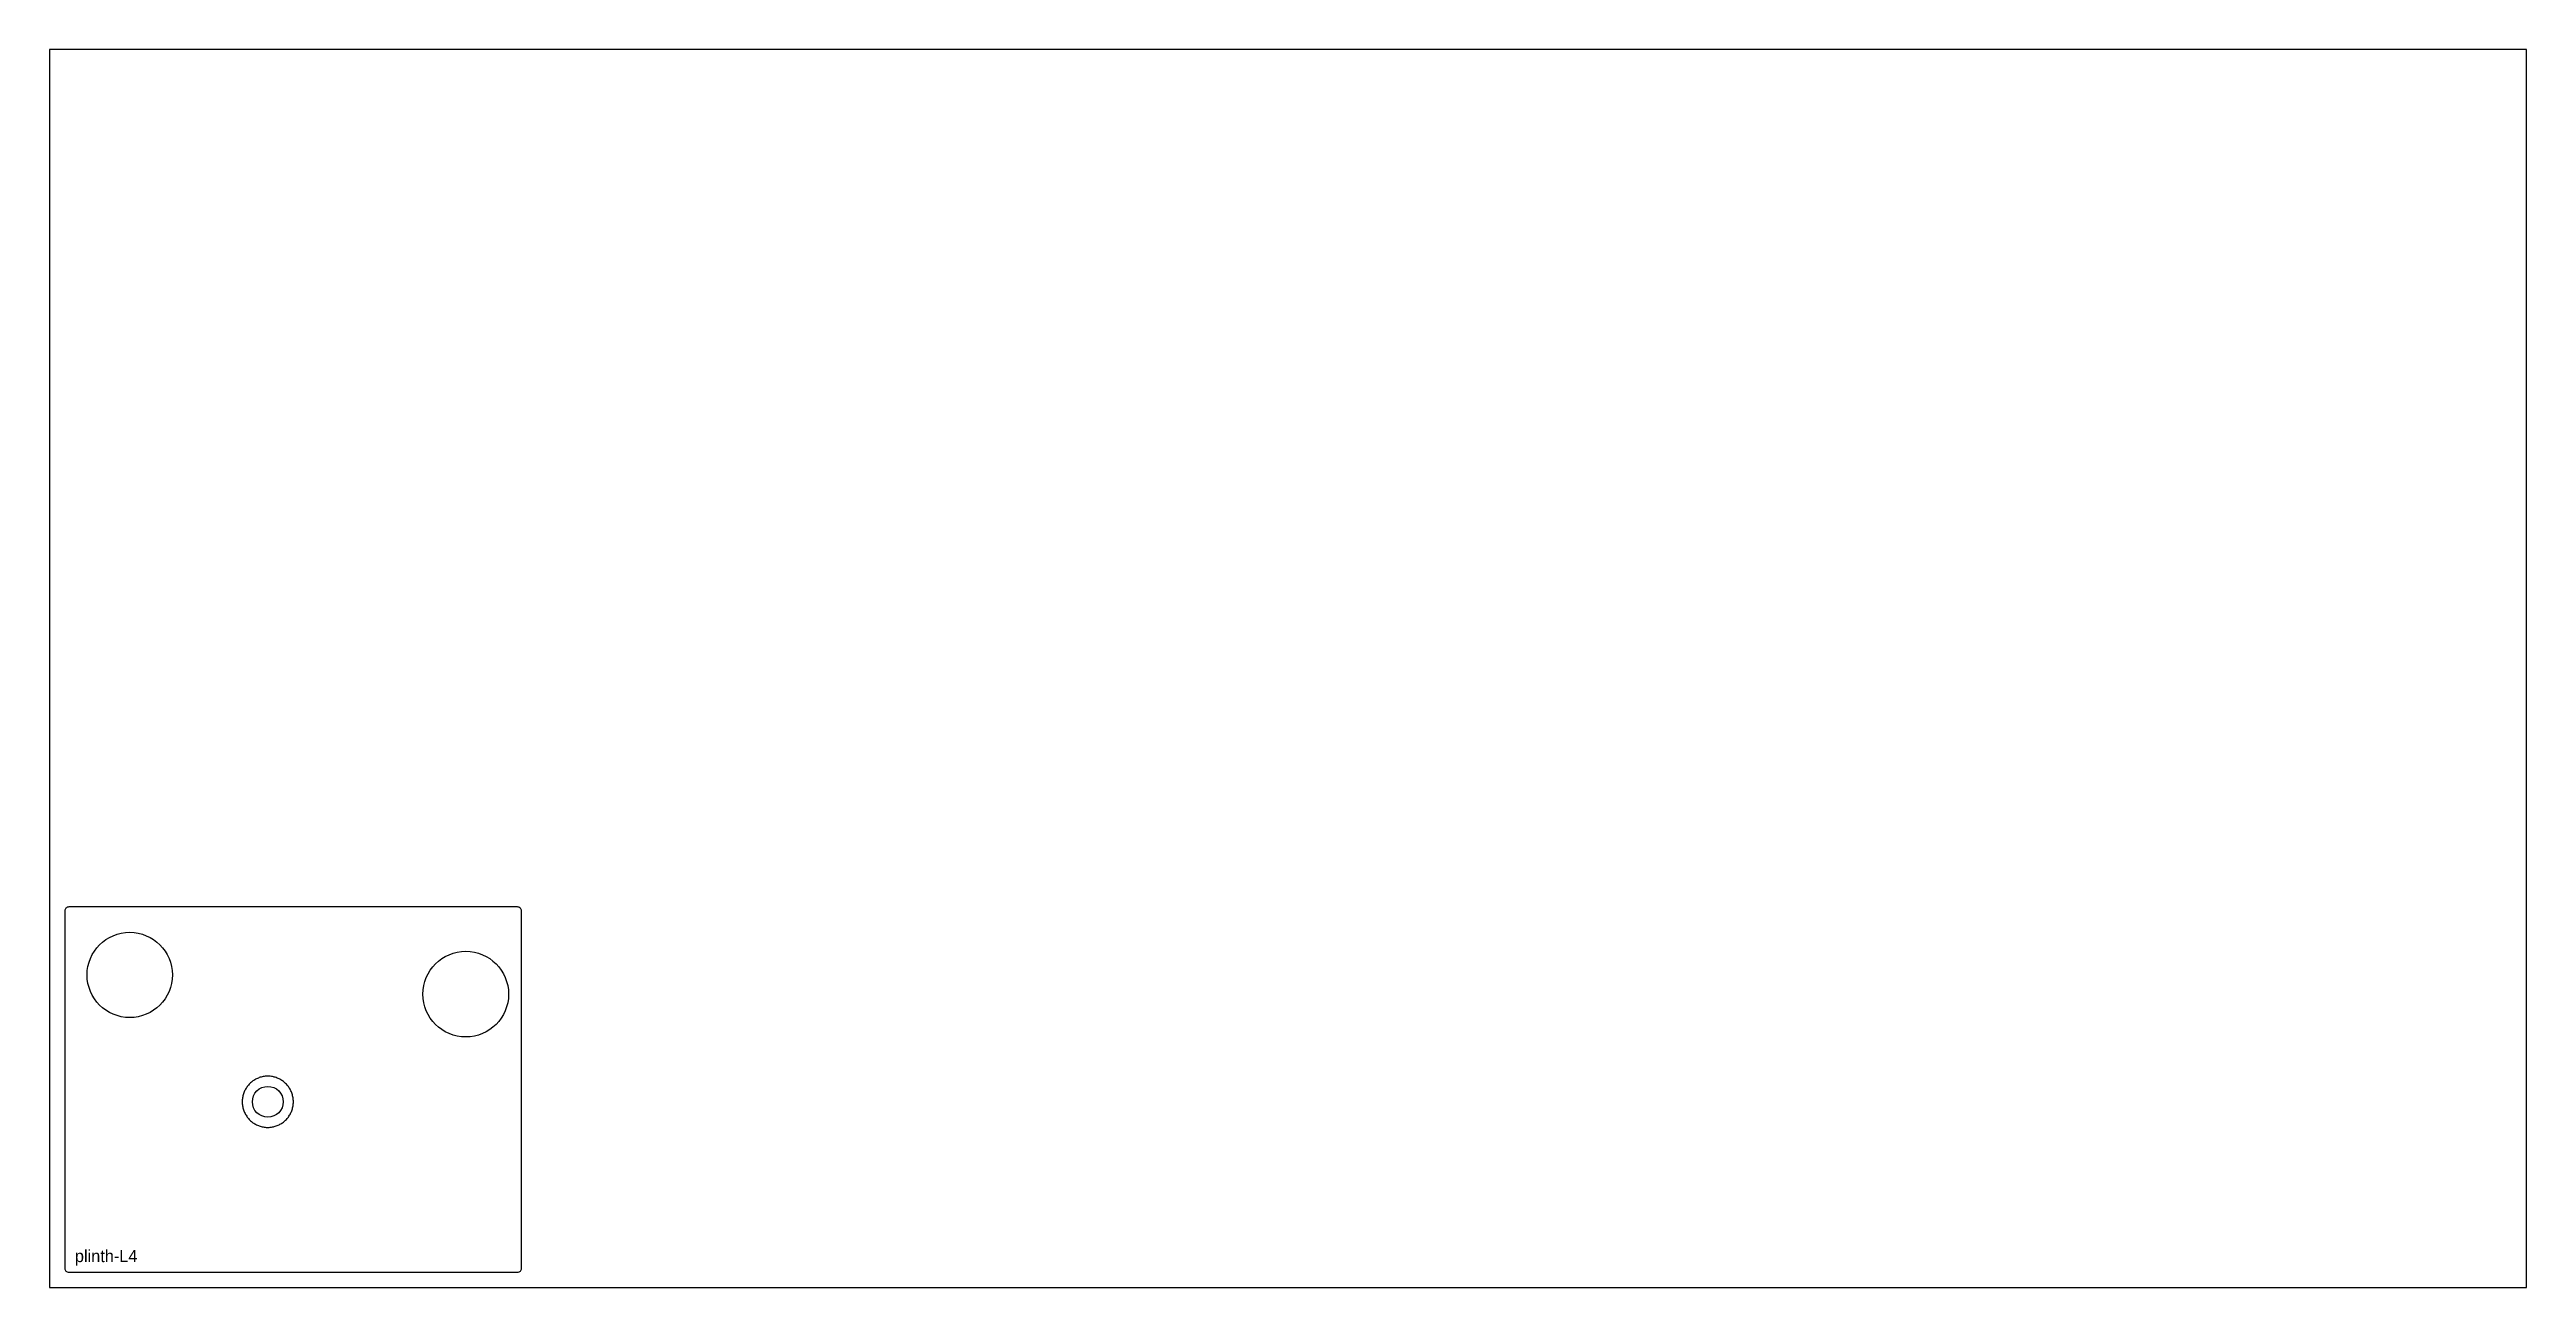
# Model space of a CAD drawing. Header units: millimetres. Extents: x 0 to 2440, y 0 to 1220.
import ezdxf

# ---------------------------------------------------------------- set-up
doc = ezdxf.new("R2010")
doc.units = ezdxf.units.MM
for name, color, linetype in [('CUT_INSIDE', 5, 'Continuous'), ('CUT_OUTSIDE', 1, 'Continuous'), ('POCKET_5MM', 3, 'Continuous')]:
    doc.layers.add(name, color=color, linetype=linetype)

msp = doc.modelspace()

# ---------------------------------------------------------------- linework, layer by layer
at = {"layer": 'CUT_INSIDE'}
for centre, radius in [((79, 308), 42), ((410, 289.1), 42.2), ((215, 183), 15.2)]:
    msp.add_circle(centre, radius, dxfattribs=at)
at = {"layer": 'CUT_OUTSIDE'}
msp.add_lwpolyline([(465, 371), (464.9, 371.8), (464.7, 372.5), (464.3, 373.2), (463.8, 373.8), (463.2, 374.3), (462.5, 374.7), (461.8, 374.9), (461, 375), (19, 375), (18.2, 374.9), (17.5, 374.7), (16.8, 374.3), (16.2, 373.8), (15.7, 373.2), (15.3, 372.5), (15.1, 371.8), (15, 371), (15, 19), (15.1, 18.2), (15.3, 17.5), (15.7, 16.8), (16.2, 16.2), (16.8, 15.7), (17.5, 15.3), (18.2, 15.1), (19, 15), (461, 15), (461.8, 15.1), (462.5, 15.3), (463.2, 15.7), (463.8, 16.2), (464.3, 16.8), (464.7, 17.5), (464.9, 18.2), (465, 19), (465, 371)], close=True, dxfattribs=at)
at = {"layer": 'POCKET_5MM'}
msp.add_lwpolyline([(240.2, 183), (240.2, 184), (240.1, 185), (240, 186), (239.9, 187), (239.7, 188), (239.5, 189), (239.2, 189.9), (238.9, 190.9), (238.6, 191.8), (238.2, 192.8), (237.8, 193.7), (237.4, 194.6), (236.9, 195.5), (236.4, 196.3), (235.8, 197.2), (235.3, 198), (234.7, 198.8), (234, 199.5), (233.3, 200.3), (232.6, 201), (231.9, 201.7), (231.2, 202.3), (230.4, 203), (229.6, 203.6), (228.7, 204.1), (227.9, 204.7), (227, 205.2), (226.1, 205.6), (225.2, 206), (224.3, 206.4), (223.4, 206.8), (222.4, 207.1), (221.4, 207.4), (220.5, 207.6), (219.5, 207.8), (218.5, 208), (217.5, 208.1), (216.5, 208.2), (215.5, 208.2), (214.5, 208.2), (213.5, 208.2), (212.5, 208.1), (211.5, 208), (210.5, 207.8), (209.5, 207.6), (208.6, 207.4), (207.6, 207.1), (206.6, 206.8), (205.7, 206.4), (204.8, 206), (203.9, 205.6), (203, 205.2), (202.1, 204.7), (201.3, 204.1), (200.4, 203.6), (199.6, 203), (198.8, 202.3), (198.1, 201.7), (197.4, 201), (196.7, 200.3), (196, 199.5), (195.3, 198.8), (194.7, 198), (194.2, 197.2), (193.6, 196.3), (193.1, 195.5), (192.6, 194.6), (192.2, 193.7), (191.8, 192.8), (191.4, 191.8), (191.1, 190.9), (190.8, 189.9), (190.5, 189), (190.3, 188), (190.1, 187), (190, 186), (189.9, 185), (189.8, 184), (189.8, 183), (189.8, 182), (189.9, 181), (190, 180), (190.1, 179), (190.3, 178), (190.5, 177), (190.8, 176.1), (191.1, 175.1), (191.4, 174.2), (191.8, 173.2), (192.2, 172.3), (192.6, 171.4), (193.1, 170.5), (193.6, 169.7), (194.2, 168.8), (194.7, 168), (195.3, 167.2), (196, 166.5), (196.7, 165.7), (197.4, 165), (198.1, 164.3), (198.8, 163.7), (199.6, 163), (200.4, 162.4), (201.3, 161.9), (202.1, 161.3), (203, 160.8), (203.9, 160.4), (204.8, 160), (205.7, 159.6), (206.6, 159.2), (207.6, 158.9), (208.6, 158.6), (209.5, 158.4), (210.5, 158.2), (211.5, 158), (212.5, 157.9), (213.5, 157.8), (214.5, 157.8), (215.5, 157.8), (216.5, 157.8), (217.5, 157.9), (218.5, 158), (219.5, 158.2), (220.5, 158.4), (221.4, 158.6), (222.4, 158.9), (223.4, 159.2), (224.3, 159.6), (225.2, 160), (226.1, 160.4), (227, 160.8), (227.9, 161.3), (228.7, 161.9), (229.6, 162.4), (230.4, 163), (231.2, 163.7), (231.9, 164.3), (232.6, 165), (233.3, 165.7), (234, 166.5), (234.7, 167.2), (235.3, 168), (235.8, 168.8), (236.4, 169.7), (236.9, 170.5), (237.4, 171.4), (237.8, 172.3), (238.2, 173.2), (238.6, 174.2), (238.9, 175.1), (239.2, 176.1), (239.5, 177), (239.7, 178), (239.9, 179), (240, 180), (240.1, 181), (240.2, 182), (240.2, 183)], close=True, dxfattribs=at)
at = {"layer": 'SHEET_EDGE'}
msp.add_lwpolyline([(0, 0), (2440, 0), (2440, 1220), (0, 1220)], close=True, dxfattribs=at)

# ---------------------------------------------------------------- texts
at = {"layer": 'NOTES'}
msp.add_text('plinth-L4', height=12, dxfattribs=at).set_placement((25, 25))

doc.saveas('drawing.dxf')
